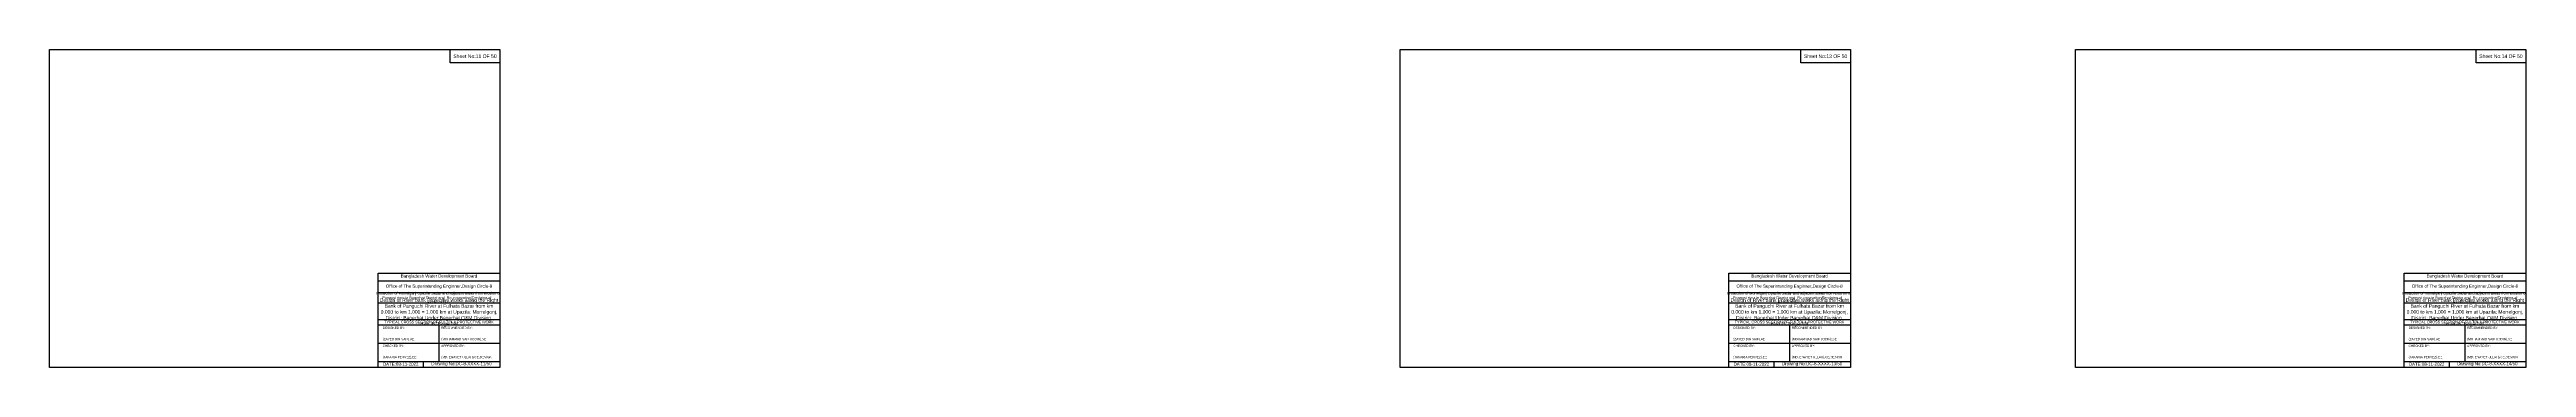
# Model space of a CAD drawing. Header units: inches. Extents: x 64995 to 402236, y -100918 to 204355.
# Drawn here: x 235149 to 290166, y 197284 to 204355 of the extents above; entities that cross this region are included whole.
import ezdxf

# ---------------------------------------------------------------- set-up
doc = ezdxf.new("R2010")
doc.units = ezdxf.units.IN
doc.header["$LTSCALE"] = 7
doc.header["$MEASUREMENT"] = 0
doc.styles.get("Standard").update_dxf_attribs({"font": 'arial.ttf'})

msp = doc.modelspace()

# ---------------------------------------------------------------- linework, layer by layer
for points in [[(235148.60061, 204354.60097), (245148.60061, 204354.60097), (245148.60061, 197283.60097), (235148.60061, 197283.60097)], [(244048.60061, 204354.60097), (245148.60061, 204354.60097), (245148.60061, 204054.60097), (244048.60061, 204054.60097)], [(265148.60061, 204354.60097), (275148.60061, 204354.60097), (275148.60061, 197283.60097), (265148.60061, 197283.60097)], [(274048.60061, 204354.60097), (275148.60061, 204354.60097), (275148.60061, 204054.60097), (274048.60061, 204054.60097)], [(280148.60061, 204354.60097), (290148.60061, 204354.60097), (290148.60061, 197283.60097), (280148.60061, 197283.60097)], [(289048.60061, 204354.60097), (290148.60061, 204354.60097), (290148.60061, 204054.60097), (289048.60061, 204054.60097)]]:
    msp.add_lwpolyline(points, close=True)
for points in [[(242448.60061, 197283.60097), (242448.60061, 199383.60097), (245148.60061, 199383.60097)], [(242448.60061, 199213.60097), (245148.60061, 199213.60097)], [(272448.60061, 197283.60097), (272448.60061, 199383.60097), (275148.60061, 199383.60097)], [(272448.60061, 199213.60097), (275148.60061, 199213.60097)], [(287448.60061, 197283.60097), (287448.60061, 199383.60097), (290148.60061, 199383.60097)], [(287448.60061, 199213.60097), (290148.60061, 199213.60097)], [(242448.60061, 198953.60097), (245148.60061, 198953.60097)], [(242448.60061, 198723.60097), (245148.60061, 198723.60097)], [(272448.60061, 198953.60097), (275148.60061, 198953.60097)], [(272448.60061, 198723.60097), (275148.60061, 198723.60097)], [(287448.60061, 198953.60097), (290148.60061, 198953.60097)], [(287448.60061, 198723.60097), (290148.60061, 198723.60097)], [(242448.60061, 198353.60097), (245148.60061, 198353.60097)], [(242448.60061, 198233.60097), (245148.60061, 198233.60097)], [(243798.60061, 198233.60097), (243798.60061, 197413.60097)], [(272448.60061, 198353.60097), (275148.60061, 198353.60097)], [(272448.60061, 198233.60097), (275148.60061, 198233.60097)], [(273798.60061, 198233.60097), (273798.60061, 197413.60097)], [(287448.60061, 198353.60097), (290148.60061, 198353.60097)], [(287448.60061, 198233.60097), (290148.60061, 198233.60097)], [(288798.60061, 198233.60097), (288798.60061, 197413.60097)], [(242448.60061, 197823.60097), (245148.60061, 197823.60097)], [(272448.60061, 197823.60097), (275148.60061, 197823.60097)], [(287448.60061, 197823.60097), (290148.60061, 197823.60097)], [(242448.60061, 197413.60097), (245148.60061, 197413.60097)], [(243448.60061, 197413.60097), (243448.60061, 197283.60097)], [(272448.60061, 197413.60097), (275148.60061, 197413.60097)], [(273448.60061, 197413.60097), (273448.60061, 197283.60097)], [(287448.60061, 197413.60097), (290148.60061, 197413.60097)], [(288448.60061, 197413.60097), (288448.60061, 197283.60097)]]:
    msp.add_lwpolyline(points)

# ---------------------------------------------------------------- texts
at = {"attachment_point": 5}
for s, insert, char_height in [('Sheet No:11 OF 50', (244598.60061, 204204.60097), 80), ('Sheet No:13 OF 50', (274598.60061, 204204.60097), 80), ('Sheet No:14 OF 50', (289598.60061, 204204.60097), 80), ('Bangladesh Water Development Board', (243798.60061, 199308.60097), 70), ('Bangladesh Water Development Board', (273798.60061, 199308.60097), 70), ('Bangladesh Water Development Board', (288798.60061, 199308.60097), 70), ('Office of The Superintending Enginner,Design Circle-8', (243798.60061, 199083.60097), 70), ('Office of The Superintending Enginner,Design Circle-8', (273798.60061, 199083.60097), 70), ('Office of The Superintending Enginner,Design Circle-8', (288798.60061, 199083.60097), 70)]:
    msp.add_mtext(s, dxfattribs=dict(at, insert=insert, char_height=char_height))
for s, insert, char_height, width, attachment_point in [('Protection of Morrelganj Upazila Sadar and adjacent areas from erosion of  Pangusi river in Bagerhat District and  Re-excavation/Dredging of     Bishkhali river', (243798.60061, 198833.60097), 60, 2800, 5), ('Design of River bank Protective works along the Right Bank of Panguchi River at Fulhata Bazar from km 0.000 to km 1.000 = 1.000 km at Upazila: Morrelgonj, District: Bagerhat Under Bagerhat O&M Division, BWDB, Bagerhat ', (243798.60061, 198508.60097), 78.71299581, 2700, 5), ('Protection of Morrelganj Upazila Sadar and adjacent areas from erosion of  Pangusi river in Bagerhat District and  Re-excavation/Dredging of     Bishkhali river', (273798.60061, 198833.60097), 60, 2800, 5), ('Design of River bank Protective works along the Right Bank of Panguchi River at Fulhata Bazar from km 0.000 to km 1.000 = 1.000 km at Upazila: Morrelgonj, District: Bagerhat Under Bagerhat O&M Division, BWDB, Bagerhat ', (273798.60061, 198508.60097), 78.71299581, 2700, 5), ('Protection of Morrelganj Upazila Sadar and adjacent areas from erosion of  Pangusi river in Bagerhat District and  Re-excavation/Dredging of     Bishkhali river', (288798.60061, 198833.60097), 60, 2800, 5), ('Design of River bank Protective works along the Right Bank of Panguchi River at Fulhata Bazar from km 0.000 to km 1.000 = 1.000 km at Upazila: Morrelgonj, District: Bagerhat Under Bagerhat O&M Division, BWDB, Bagerhat ', (288798.60061, 198508.60097), 78.71299581, 2700, 5), ('DESIGNED BY:^J^J^J(ZAYED BIN SAIF),AE', (242548.60061, 198033.60097), 50, 1400, 4), ('TYPICAL CROSS SECTION OF FULTOLA PROTECTIVE WORK', (243798.60061, 198293.60097), 59.5765532, 2800, 5), ('RECOMMENDED BY:^J^J^J(MOHAMMAD SAIF UDDIN),SE', (243848.60061, 198033.60097), 50, 1400, 4), ('DESIGNED BY:^J^J^J(ZAYED BIN SAIF),AE', (272548.60061, 198033.60097), 50, 1400, 4), ('TYPICAL CROSS SECTION OF FULTOLA PROTECTIVE WORK', (273798.60061, 198293.60097), 59.5765532, 2800, 5), ('RECOMMENDED BY:^J^J^J(MOHAMMAD SAIF UDDIN),SE', (273848.60061, 198033.60097), 50, 1400, 4), ('DESIGNED BY:^J^J^J(ZAYED BIN SAIF),AE', (287548.60061, 198033.60097), 50, 1400, 4), ('TYPICAL CROSS SECTION OF FULTOLA PROTECTIVE WORK', (288798.60061, 198293.60097), 59.5765532, 2800, 5), ('RECOMMENDED BY:^J^J^J(MOHAMMAD SAIF UDDIN),SE', (288848.60061, 198033.60097), 50, 1400, 4), ('CHECKED BY:^J^J^J(JAKARIA PERVEZ),EE', (242548.60061, 197633.60097), 50, 1400, 4), ('APPROVED BY:^J^J^J(MD. ENAYET ULLAH),CE,DESIGN', (243848.60061, 197633.60097), 50, 1400, 4), ('CHECKED BY:^J^J^J(JAKARIA PERVEZ),EE', (272548.60061, 197633.60097), 50, 1400, 4), ('APPROVED BY:^J^J^J(MD. ENAYET ULLAH),CE,DESIGN', (273848.60061, 197633.60097), 50, 1400, 4), ('CHECKED BY:^J^J^J(JAKARIA PERVEZ),EE', (287548.60061, 197633.60097), 50, 1400, 4), ('APPROVED BY:^J^J^J(MD. ENAYET ULLAH),CE,DESIGN', (288848.60061, 197633.60097), 50, 1400, 4), ('DATE:08-11-2022', (242948.60061, 197358.60097), 70, 1400, 5), ('Drawing No:DC-8-XXXX-11/50', (244298.60061, 197358.60097), 70, 2200, 5), ('DATE:08-11-2022', (272948.60061, 197358.60097), 70, 1400, 5), ('Drawing No:DC-8-XXXX-13/50', (274298.60061, 197358.60097), 70, 2200, 5), ('DATE:08-11-2022', (287948.60061, 197358.60097), 70, 1400, 5), ('Drawing No:DC-8-XXXX-14/50', (289298.60061, 197358.60097), 70, 2200, 5)]:
    msp.add_mtext(s, dxfattribs=dict(insert=insert, char_height=char_height, width=width, attachment_point=attachment_point))

doc.saveas('drawing.dxf')
